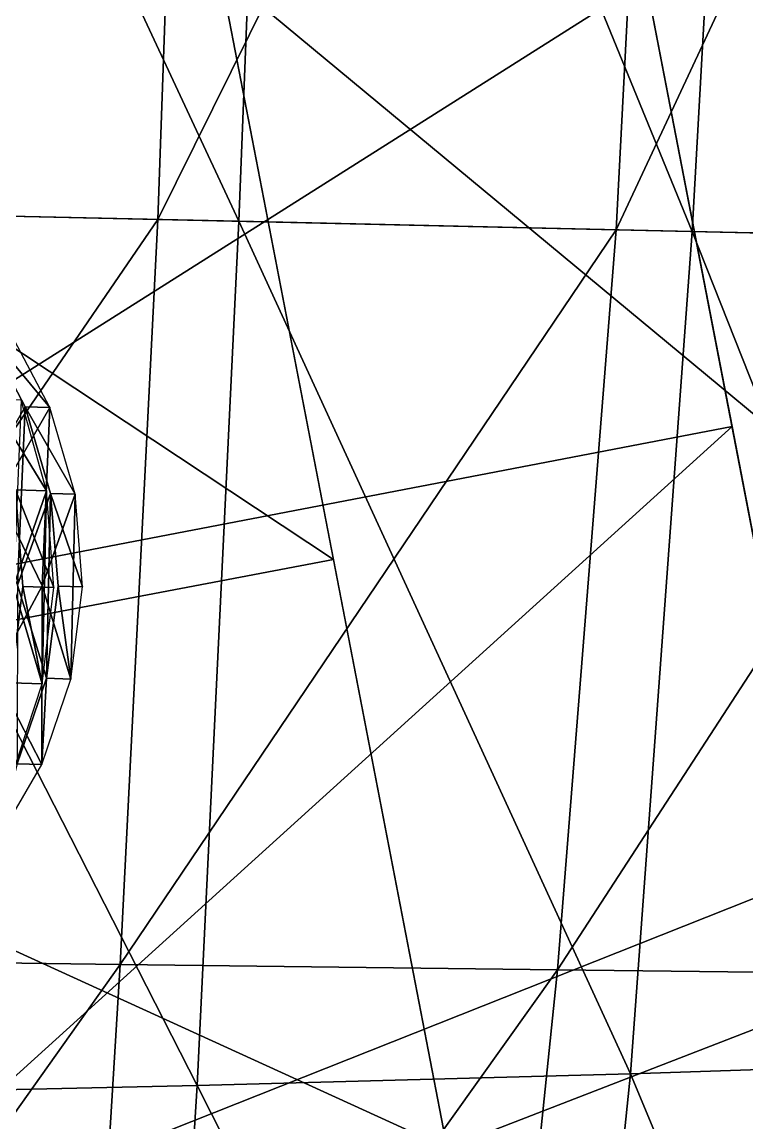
# Model space of a CAD drawing. Extents: x -23.6 to 25, y -17.9 to 25.9.
# Drawn here: x -8.815 to -6.676, y -3.789 to -0.543 of the extents above; entities that cross this region are included whole.
import ezdxf

# ---------------------------------------------------------------- set-up
doc = ezdxf.new("R2010")
doc.units = 0

msp = doc.modelspace()

# ---------------------------------------------------------------- linework, layer by layer
at = {"layer": 'Corps0', "color": 7}
for points in [[(-8.23089, -0.39282, 4.59851), (-10.56701, -0.359, 2.14178), (-7.89593, -2.12921, 4.59356)], [(-10.34515, -2.59387, 2.13848), (-7.89593, -2.12921, 4.59356), (-10.56701, -0.359, 2.14178)], [(-10.25341, -0.37139, -40.91052), (-6.97448, -0.41943, -42.4187), (-10.07421, -2.38043, -40.91314)], [(-6.72039, -1.73651, -42.42242), (-10.07421, -2.38043, -40.91314), (-6.97448, -0.41943, -42.4187)], [(-5.64825, -0.43041, 6.16845), (-8.23089, -0.39282, 4.59851), (-5.16473, -2.93719, 6.16131)], [(-7.56109, -3.86578, 4.58862), (-5.16473, -2.93719, 6.16131), (-8.23089, -0.39282, 4.59851)], [(-6.97448, -0.41943, -42.4187), (-3.00628, -0.47741, -42.88208), (-6.46636, -3.05364, -42.42614)], [(-10.07421, -2.38043, -40.91314), (-6.72039, -1.73651, -42.42242), (-9.50354, -4.25939, -40.92156)], [(-6.46636, -3.05364, -42.42614), (-9.50354, -4.25939, -40.92156), (-6.72039, -1.73651, -42.42242)], [(-7.89593, -2.12921, 4.59356), (-10.34515, -2.59387, 2.13848), (-7.56109, -3.86578, 4.58862)], [(-9.73022, -4.69799, 2.12945), (-7.56109, -3.86578, 4.58862), (-10.34515, -2.59387, 2.13848)], [(-5.16473, -2.93719, 6.16131), (-7.56109, -3.86578, 4.58862), (-3.77673, -5.00207, 6.14099)], [(-9.50354, -4.25939, -40.92156), (-6.46636, -3.05364, -42.42614), (-7.35058, -7.46221, -40.953)], [(-5.00769, -5.22363, -42.4475), (-7.35058, -7.46221, -40.953), (-6.46636, -3.05364, -42.42614)]]:
    msp.add_3dface(points, dxfattribs=at)
at = {"layer": 'Jambe_g12', "color": 2}
for points in [[(-8.81726, -1.65893, -42.20092), (-8.90875, -1.65618, -37.87774), (-8.74267, -1.92608, -42.19915)], [(-8.83416, -1.92333, -37.87597), (-8.74267, -1.92608, -42.19915), (-8.90875, -1.65618, -37.87774)], [(-8.74267, -1.92608, -42.19915), (-8.81726, -1.65893, -42.20092), (-8.84002, -2.20867, -42.20123)], [(-8.81231, -2.20886, -37.8753), (-8.83416, -1.92333, -37.87597), (-8.84692, -2.49304, -37.87591)], [(-8.84002, -2.20867, -42.20123), (-8.75543, -2.49578, -42.19909), (-8.74267, -1.92608, -42.19915)], [(-8.74267, -1.92608, -42.19915), (-8.83416, -1.92333, -37.87597), (-8.72082, -2.2116, -42.19848)], [(-8.81231, -2.20886, -37.8753), (-8.72082, -2.2116, -42.19848), (-8.83416, -1.92333, -37.87597)], [(-8.72082, -2.2116, -42.19848), (-8.74267, -1.92608, -42.19915), (-8.75543, -2.49578, -42.19909)], [(-8.84692, -2.49304, -37.87591), (-8.75543, -2.49578, -42.19909), (-8.81231, -2.20886, -37.8753)], [(-8.75543, -2.49578, -42.19909), (-8.84002, -2.20867, -42.20123), (-8.84197, -2.75927, -42.20074)], [(-8.72082, -2.2116, -42.19848), (-8.81231, -2.20886, -37.8753), (-8.75543, -2.49578, -42.19909)], [(-8.75543, -2.49578, -42.19909), (-8.84692, -2.49304, -37.87591), (-8.84197, -2.75927, -42.20074)]]:
    msp.add_3dface(points, dxfattribs=at)
at = {"layer": 'Jambe_g13', "color": 2}
for points in [[(-8.80554, -1.6784, -41.83477), (-8.92791, -1.44561, -41.83746), (-8.95709, -1.94012, -41.83782)], [(-8.85534, -1.44775, -45.26464), (-8.92791, -1.44561, -41.83746), (-8.73297, -1.68054, -45.26196)], [(-8.80554, -1.6784, -41.83477), (-8.73297, -1.68054, -45.26196), (-8.92791, -1.44561, -41.83746)], [(-8.73297, -1.68054, -45.26196), (-8.85534, -1.44775, -45.26464), (-8.88452, -1.94226, -45.26507)], [(-8.95709, -1.94012, -41.83782), (-8.82775, -2.20501, -41.83496), (-8.80554, -1.6784, -41.83477)], [(-8.88452, -1.94226, -45.26507), (-8.75518, -2.20715, -45.2622), (-8.73297, -1.68054, -45.26196)], [(-8.73065, -1.93432, -41.833), (-8.80554, -1.6784, -41.83477), (-8.82775, -2.20501, -41.83496)], [(-8.73297, -1.68054, -45.26196), (-8.80554, -1.6784, -41.83477), (-8.65808, -1.93646, -45.26019)], [(-8.73065, -1.93432, -41.833), (-8.65808, -1.93646, -45.26019), (-8.80554, -1.6784, -41.83477)], [(-8.65808, -1.93646, -45.26019), (-8.73297, -1.68054, -45.26196), (-8.75518, -2.20715, -45.2622)], [(-8.75518, -2.20715, -45.2622), (-8.88452, -1.94226, -45.26507), (-8.89526, -2.46679, -45.26495)], [(-8.82775, -2.20501, -41.83496), (-8.74291, -2.47973, -41.83294), (-8.73065, -1.93432, -41.833)], [(-8.75518, -2.20715, -45.2622), (-8.67034, -2.48187, -45.26013), (-8.65808, -1.93646, -45.26019)], [(-8.70855, -2.2077, -41.83233), (-8.73065, -1.93432, -41.833), (-8.74291, -2.47973, -41.83294)], [(-8.65808, -1.93646, -45.26019), (-8.73065, -1.93432, -41.833), (-8.63598, -2.20983, -45.25952)], [(-8.70855, -2.2077, -41.83233), (-8.63598, -2.20983, -45.25952), (-8.73065, -1.93432, -41.833)], [(-8.63598, -2.20983, -45.25952), (-8.65808, -1.93646, -45.26019), (-8.67034, -2.48187, -45.26013)], [(-8.74291, -2.47973, -41.83294), (-8.82775, -2.20501, -41.83496), (-8.82916, -2.73199, -41.83459)], [(-8.89526, -2.46679, -45.26495), (-8.75659, -2.73413, -45.26177), (-8.75518, -2.20715, -45.2622)], [(-8.67034, -2.48187, -45.26013), (-8.75518, -2.20715, -45.2622), (-8.75659, -2.73413, -45.26177)], [(-8.74291, -2.47973, -41.83294), (-8.67034, -2.48187, -45.26013), (-8.70855, -2.2077, -41.83233)], [(-8.63598, -2.20983, -45.25952), (-8.70855, -2.2077, -41.83233), (-8.67034, -2.48187, -45.26013)], [(-8.75659, -2.73413, -45.26177), (-8.89526, -2.46679, -45.26495), (-8.88934, -2.96118, -45.26446)], [(-8.82916, -2.73199, -41.83459), (-8.75659, -2.73413, -45.26177), (-8.74291, -2.47973, -41.83294)], [(-8.67034, -2.48187, -45.26013), (-8.74291, -2.47973, -41.83294), (-8.75659, -2.73413, -45.26177)], [(-8.75659, -2.73413, -45.26177), (-8.82916, -2.73199, -41.83459), (-8.88934, -2.96118, -45.26446)]]:
    msp.add_3dface(points, dxfattribs=at)
at = {"layer": 'Pied_g14', "color": 2}
for points in [[(-9.80755, 1.96087, -43.3927), (-9.85943, -1.09375, -43.83178), (-8.30609, 1.9425, -43.48858)], [(-8.41387, -1.12609, -43.91815), (-8.30609, 1.9425, -43.48858), (-9.85943, -1.09375, -43.83178)], [(-8.30609, 1.9425, -43.48858), (-8.41387, -1.12609, -43.91815), (-6.9024, 1.92755, -43.81103)], [(-7.06237, -1.15649, -44.22485), (-6.9024, 1.92755, -43.81103), (-8.41387, -1.12609, -43.91815)], [(-6.9024, 1.92755, -43.81103), (-7.06237, -1.15649, -44.22485), (-5.62701, 1.91644, -44.33703)], [(-5.83422, -1.18402, -44.72918), (-5.62701, 1.91644, -44.33703), (-7.06237, -1.15649, -44.22485)], [(-9.61602, -1.09899, -55.31964), (-9.55474, 1.82397, -55.31317), (-8.17547, -1.13128, -55.17224)], [(-8.0592, 1.82415, -55.1604), (-8.17547, -1.13128, -55.17224), (-9.55474, 1.82397, -55.31317)], [(-8.17547, -1.13128, -55.17224), (-8.0592, 1.82415, -55.1604), (-6.83813, -1.16131, -54.80865)], [(-6.67065, 1.82739, -54.78369), (-6.83813, -1.16131, -54.80865), (-8.0592, 1.82415, -55.1604)], [(-6.83813, -1.16131, -54.80865), (-6.67065, 1.82739, -54.78369), (-5.63244, -1.18835, -54.25274)], [(-9.85943, -1.09375, -43.83178), (-9.90521, -3.30554, -43.89306), (-8.41387, -1.12609, -43.91815)], [(-9.67364, -3.71191, -55.25128), (-9.61602, -1.09899, -55.31964), (-8.29766, -3.68078, -55.10662)], [(-8.17547, -1.13128, -55.17224), (-8.29766, -3.68078, -55.10662), (-9.61602, -1.09899, -55.31964)], [(-8.52551, -3.32391, -43.97949), (-8.41387, -1.12609, -43.91815), (-9.90521, -3.30554, -43.89306)], [(-8.41387, -1.12609, -43.91815), (-8.52551, -3.32391, -43.97949), (-7.06237, -1.15649, -44.22485)], [(-8.29766, -3.68078, -55.10662), (-8.17547, -1.13128, -55.17224), (-7.02026, -3.64636, -54.74804)], [(-6.83813, -1.16131, -54.80865), (-7.02026, -3.64636, -54.74804), (-8.17547, -1.13128, -55.17224)], [(-7.23516, -3.34002, -44.28369), (-7.06237, -1.15649, -44.22485), (-8.52551, -3.32391, -43.97949)], [(-7.06237, -1.15649, -44.22485), (-7.23516, -3.34002, -44.28369), (-5.83422, -1.18402, -44.72918)], [(-7.02026, -3.64636, -54.74804), (-6.83813, -1.16131, -54.80865), (-5.86871, -3.60852, -54.19934)], [(-5.63244, -1.18835, -54.25274), (-5.86871, -3.60852, -54.19934), (-6.83813, -1.16131, -54.80865)], [(-6.06256, -3.35351, -44.78326), (-5.83422, -1.18402, -44.72918), (-7.23516, -3.34002, -44.28369)], [(-9.90521, -3.30554, -43.89306), (-9.9364, -5.31146, -44.22857), (-8.52551, -3.32391, -43.97949)], [(-8.64703, -5.32086, -44.31164), (-8.52551, -3.32391, -43.97949), (-9.9364, -5.31146, -44.22857)], [(-8.52551, -3.32391, -43.97949), (-8.64703, -5.32086, -44.31164), (-7.23516, -3.34002, -44.28369)], [(-7.44122, -5.32818, -44.60272), (-7.23516, -3.34002, -44.28369), (-8.64703, -5.32086, -44.31164)], [(-7.23516, -3.34002, -44.28369), (-7.44122, -5.32818, -44.60272), (-6.06256, -3.35351, -44.78326)], [(-6.34527, -5.33288, -45.08044), (-6.06256, -3.35351, -44.78326), (-7.44122, -5.32818, -44.60272)], [(-5.86871, -3.60852, -54.19934), (-6.16302, -5.70507, -54.07324), (-7.02026, -3.64636, -54.74804)], [(-7.02026, -3.64636, -54.74804), (-7.23944, -5.77545, -54.59667), (-8.29766, -3.68078, -55.10662)], [(-7.23944, -5.77545, -54.59667), (-7.02026, -3.64636, -54.74804), (-6.16302, -5.70507, -54.07324)], [(-8.29766, -3.68078, -55.10662), (-8.43347, -5.84222, -54.93859), (-9.67364, -3.71191, -55.25128)], [(-8.43347, -5.84222, -54.93859), (-8.29766, -3.68078, -55.10662), (-7.23944, -5.77545, -54.59667)], [(-9.71978, -5.90539, -55.07617), (-9.67364, -3.71191, -55.25128), (-8.43347, -5.84222, -54.93859)]]:
    msp.add_3dface(points, dxfattribs=at)

doc.saveas('drawing.dxf')
